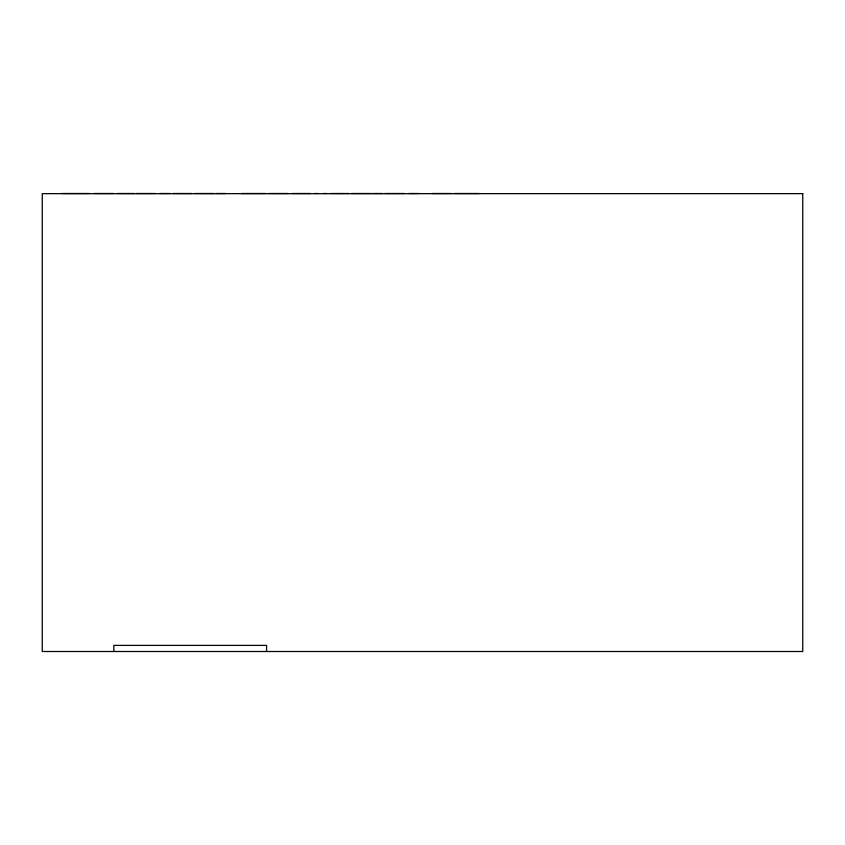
<?xml version="1.0" encoding="UTF-8"?>
<svg xmlns="http://www.w3.org/2000/svg" width="845" height="845" viewBox="0 0 845 845"><rect width="100%" height="100%" fill="white"/><g stroke="black" fill="none" stroke-linecap="round" stroke-linejoin="round"><path stroke-width="1.27" d="M61.653 193.494L89.369 193.494M93.869 193.494L113.811 193.494M117.201 193.494L134.672 193.494M136.246 193.494L155.501 193.494M159.948 193.494L170.204 193.494M173.003 193.494L191.561 193.494M194.255 193.494L213.901 193.494M215.971 193.494L225.773 193.494M241.459 193.494L265.478 193.494M268.446 193.494L287.691 193.494M291.768 193.494L310.326 193.494M314.562 193.494L318.111 193.494M323.424 193.494L327.026 193.494M330.944 193.494L348.985 193.494M351.552 193.494L371.483 193.494M372.803 193.494L382.605 193.494M384.718 193.494L404.364 193.494M408.674 193.494L418.93 193.494M431.858 193.494L451.346 193.494M453.839 193.494L479.231 193.494M266.587 651.506L266.587 645.39L113.832 645.39L113.832 651.506M802.75 193.653L42.25 193.653L42.25 651.506L802.75 651.506L802.75 193.653"/></g></svg>
